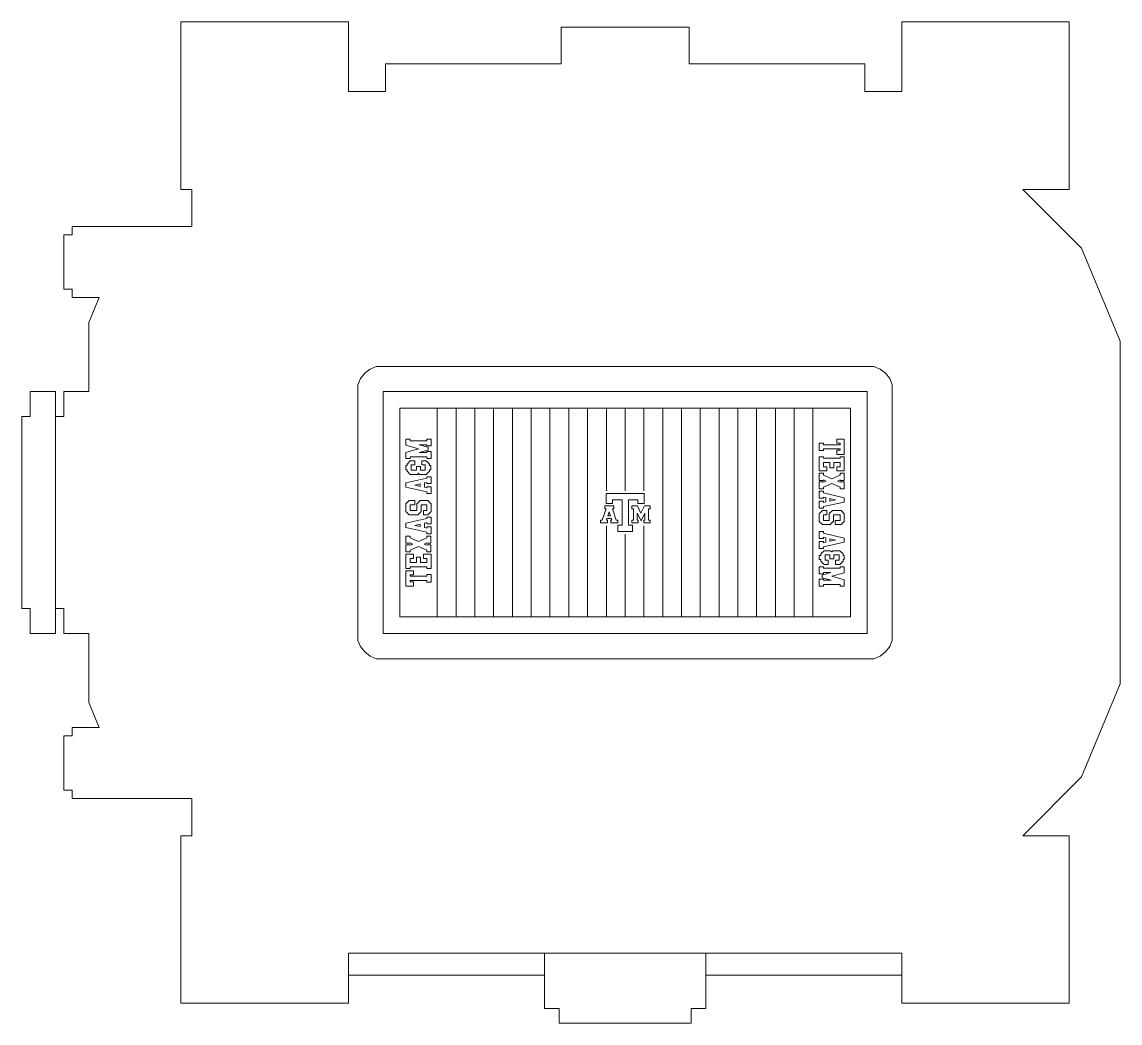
# Model space of a CAD drawing. Header units: inches. Extents: x -1530 to 385, y -443 to 699.
# Drawn here: x 163.77 to 172.59, y -34.99 to -26.95 of the extents above; entities that cross this region are included whole.
import ezdxf

# ---------------------------------------------------------------- set-up
doc = ezdxf.new("R2010")
doc.units = ezdxf.units.IN
doc.header["$LTSCALE"] = 0.5
doc.header["$MEASUREMENT"] = 0
doc.layers.add('03Cut', color=5, linetype='Continuous', lineweight=0)
doc.layers.add('04Score', color=2, linetype='Continuous', lineweight=0)

msp = doc.modelspace()

# ---------------------------------------------------------------- linework, layer by layer
at = {"layer": '03Cut'}
for p, q in [((166.3891, -26.9512), (165.044, -26.9512)), ((165.044, -26.9512), (165.044, -28.2963)), ((166.3891, -26.9512), (166.3891, -27.2867)), ((168.0998, -27.2867), (168.0998, -26.9934)), ((168.0998, -26.9934), (169.1266, -26.9934)), ((169.1266, -27.2867), (169.1266, -26.9934)), ((170.8373, -26.9512), (170.8373, -27.2867)), ((170.8373, -26.9512), (172.1824, -26.9512)), ((172.1824, -26.9512), (172.1824, -28.2963)), ((166.3891, -27.2867), (166.3891, -27.5094)), ((166.6877, -27.2867), (168.0998, -27.2867)), ((166.6877, -27.5094), (166.6877, -27.2867)), ((169.1266, -27.2867), (170.5388, -27.2867)), ((170.5388, -27.5094), (170.5388, -27.2867)), ((170.8373, -27.2867), (170.8373, -27.5094)), ((166.6877, -27.5094), (166.3891, -27.5094)), ((170.5388, -27.5094), (170.8373, -27.5094)), ((165.1307, -28.2963), (165.044, -28.2963)), ((165.1307, -28.5948), (165.1307, -28.2963)), ((171.8081, -28.2963), (172.1824, -28.2963)), ((172.2809, -28.769), (171.8081, -28.2963)), ((164.1017, -29.098), (164.1017, -28.6619)), ((164.1688, -28.6619), (164.1017, -28.6619)), ((165.1307, -28.5948), (164.1688, -28.5948)), ((164.1688, -28.5948), (164.1688, -28.6619)), ((172.5902, -29.5157), (172.2809, -28.769)), ((164.1688, -29.098), (164.1017, -29.098)), ((164.1688, -29.1651), (164.1688, -29.098)), ((164.3862, -29.1651), (164.1688, -29.1651)), ((164.3029, -29.366), (164.3862, -29.1651)), ((164.3029, -29.9198), (164.3029, -29.366)), ((172.5902, -29.5157), (172.5902, -32.2694)), ((163.8333, -29.9198), (164.0346, -29.9198)), ((163.8333, -30.121), (163.8333, -29.9198)), ((163.8333, -29.9198), (164.0346, -29.9198)), ((164.0346, -29.9198), (164.0346, -31.8653)), ((164.1017, -29.9198), (164.3029, -29.9198)), ((164.1017, -30.121), (164.1017, -29.9198)), ((163.7663, -30.121), (163.7663, -31.664)), ((163.8333, -30.121), (163.7663, -30.121)), ((164.1017, -30.121), (164.0346, -30.121)), ((163.8333, -31.664), (163.7663, -31.664)), ((163.8333, -31.664), (163.8333, -31.8653)), ((164.1017, -31.664), (164.0346, -31.664)), ((164.1017, -31.664), (164.1017, -31.8653)), ((163.8333, -31.8653), (164.0346, -31.8653)), ((164.1017, -31.8653), (164.3029, -31.8653)), ((164.3029, -31.8653), (164.3029, -32.419)), ((172.5902, -32.2694), (172.2809, -33.016)), ((164.3029, -32.419), (164.3862, -32.62)), ((164.3862, -32.62), (164.1688, -32.62)), ((164.1688, -32.62), (164.1688, -32.6871)), ((164.1017, -32.6871), (164.1017, -33.1231)), ((164.1688, -32.6871), (164.1017, -32.6871)), ((172.2809, -33.016), (171.8081, -33.4888)), ((164.1688, -33.1231), (164.1017, -33.1231)), ((164.1688, -33.1902), (164.1688, -33.1231)), ((165.1307, -33.1902), (164.1688, -33.1902)), ((165.1307, -33.1902), (165.1307, -33.4888)), ((165.1307, -33.4888), (165.044, -33.4888)), ((165.044, -34.8338), (165.044, -33.4888)), ((171.8081, -33.4888), (172.1824, -33.4888)), ((172.1824, -34.8338), (172.1824, -33.4888)), ((166.3891, -34.8338), (166.3891, -34.6077)), ((166.3891, -34.6077), (167.9656, -34.6077)), ((167.9656, -34.6077), (167.9656, -34.876)), ((169.2608, -34.6077), (170.8373, -34.6077)), ((169.2608, -34.6077), (169.2608, -34.876)), ((170.8373, -34.8338), (170.8373, -34.6077)), ((166.3891, -34.8338), (165.044, -34.8338)), ((170.8373, -34.8338), (172.1824, -34.8338)), ((167.9656, -34.876), (168.083, -34.876)), ((168.083, -34.876), (168.083, -34.9934)), ((169.2608, -34.876), (169.1434, -34.876)), ((169.1434, -34.876), (169.1434, -34.9934)), ((169.1434, -34.9934), (168.083, -34.9934))]:
    msp.add_line(p, q, dxfattribs=at)
at = {"layer": '04Score'}
for p, q in [((166.6138, -29.7185), (166.5635, -29.7393)), ((170.6126, -29.7185), (166.6138, -29.7185)), ((170.6126, -29.7185), (170.6629, -29.7393)), ((166.4665, -29.8659), (166.4873, -29.8156)), ((166.4873, -29.8156), (166.5204, -29.7725)), ((166.5204, -29.7725), (166.5635, -29.7393)), ((170.706, -29.7725), (170.6629, -29.7393)), ((170.7391, -29.8156), (170.706, -29.7725)), ((170.76, -29.8659), (170.7391, -29.8156)), ((166.4665, -29.8659), (166.4665, -31.9192)), ((170.76, -31.9192), (170.76, -29.8659)), ((170.5587, -29.9198), (166.6677, -29.9198)), ((166.6677, -29.9198), (166.6677, -31.8653)), ((170.5587, -31.8653), (170.5587, -29.9198)), ((170.4245, -30.054), (166.8019, -30.054)), ((166.8019, -30.054), (166.8019, -31.7311)), ((167.1038, -30.054), (167.1038, -31.7311)), ((167.2547, -30.054), (167.2547, -31.7311)), ((167.4057, -30.054), (167.4057, -31.7311)), ((167.5566, -30.054), (167.5566, -31.7311)), ((167.7075, -30.054), (167.7075, -31.7311)), ((167.8585, -30.054), (167.8585, -31.7311)), ((168.0094, -30.054), (168.0094, -31.7311)), ((168.1604, -30.054), (168.1604, -31.7311)), ((168.3113, -30.054), (168.3113, -31.7311)), ((168.4623, -30.054), (168.4623, -30.7178)), ((168.6132, -30.054), (168.6132, -30.7178)), ((168.7642, -30.054), (168.7642, -30.7178)), ((168.9151, -30.054), (168.9151, -31.7311)), ((169.066, -30.054), (169.066, -31.7311)), ((169.217, -30.054), (169.217, -31.7311)), ((169.3679, -30.054), (169.3679, -31.7311)), ((169.5189, -30.054), (169.5189, -31.7311)), ((169.6698, -30.054), (169.6698, -31.7311)), ((169.8208, -30.054), (169.8208, -31.7311)), ((169.9717, -30.054), (169.9717, -31.7311)), ((170.1226, -30.054), (170.1226, -31.7311)), ((170.4245, -31.7311), (170.4245, -30.054)), ((168.7091, -30.9126), (168.7091, -30.8962)), ((168.4623, -30.9984), (168.4623, -31.7311)), ((168.7642, -30.9984), (168.7642, -31.7311)), ((168.6132, -31.0673), (168.6132, -31.7311)), ((166.8019, -31.7311), (170.4245, -31.7311)), ((166.4665, -31.9192), (166.4873, -31.9695)), ((166.6677, -31.8653), (170.5587, -31.8653)), ((170.76, -31.9192), (170.7391, -31.9695)), ((166.4873, -31.9695), (166.5204, -32.0126)), ((166.5204, -32.0126), (166.5635, -32.0457)), ((170.706, -32.0126), (170.6629, -32.0457)), ((170.7391, -31.9695), (170.706, -32.0126)), ((166.6138, -32.0665), (166.5635, -32.0457)), ((166.6138, -32.0665), (170.6126, -32.0665)), ((170.6126, -32.0665), (170.6629, -32.0457)), ((167.9656, -34.4313), (166.3891, -34.4313)), ((166.3891, -34.4313), (166.3891, -34.6077)), ((169.2608, -34.4313), (167.9656, -34.4313)), ((167.9656, -34.6077), (167.9656, -34.4313)), ((169.2608, -34.4313), (170.8373, -34.4313)), ((169.2608, -34.6077), (169.2608, -34.4313)), ((170.8373, -34.6077), (170.8373, -34.4313))]:
    msp.add_line(p, q, dxfattribs=at)
at = {"layer": '04Score', "color": 2, "lineweight": 0}
for p, q in [((166.8523, -30.3024), (166.8523, -30.352)), ((166.886, -30.3024), (166.8523, -30.3024)), ((166.8523, -30.352), (166.9534, -30.3804)), ((166.886, -30.3155), (166.886, -30.3024)), ((167.0197, -30.3155), (166.886, -30.3155)), ((167.0304, -30.3683), (166.9569, -30.3492)), ((166.9569, -30.3492), (167.0197, -30.3492)), ((167.0534, -30.3024), (167.0197, -30.3024)), ((167.0197, -30.3024), (167.0197, -30.3155)), ((167.0197, -30.3492), (167.0197, -30.357)), ((167.0534, -30.357), (167.0534, -30.3024)), ((170.2067, -30.3339), (170.173, -30.3339)), ((170.173, -30.3339), (170.173, -30.3939)), ((170.2067, -30.3471), (170.2067, -30.3339)), ((170.3405, -30.3471), (170.2067, -30.3471)), ((170.3742, -30.3024), (170.3142, -30.3024)), ((170.3142, -30.3024), (170.3142, -30.3357)), ((170.3142, -30.3357), (170.3405, -30.3357)), ((170.3405, -30.3357), (170.3405, -30.3471)), ((170.3742, -30.4248), (170.3742, -30.3024)), ((166.9534, -30.3804), (166.8523, -30.4088)), ((166.8523, -30.4088), (166.8523, -30.4577)), ((166.9594, -30.4109), (167.0304, -30.39)), ((167.0197, -30.4109), (166.9594, -30.4109)), ((167.0197, -30.357), (167.0534, -30.357)), ((167.0534, -30.401), (167.0197, -30.401)), ((167.0197, -30.401), (167.0197, -30.4109)), ((167.0304, -30.39), (167.0304, -30.3683)), ((167.0534, -30.4577), (167.0534, -30.401)), ((170.173, -30.3939), (170.2067, -30.3939)), ((170.2067, -30.3939), (170.2067, -30.3808)), ((170.2067, -30.3808), (170.3405, -30.3808)), ((170.3405, -30.3914), (170.3142, -30.3914)), ((170.3142, -30.3914), (170.3142, -30.4248)), ((170.3142, -30.4248), (170.3742, -30.4248)), ((170.3405, -30.3808), (170.3405, -30.3914)), ((166.8519, -30.5142), (166.8519, -30.5482)), ((166.8608, -30.5142), (166.8519, -30.5142)), ((166.8523, -30.4577), (166.886, -30.4577)), ((166.8867, -30.4766), (166.8608, -30.5025)), ((166.8608, -30.5025), (166.8608, -30.5142)), ((166.886, -30.4577), (166.886, -30.4453)), ((166.886, -30.4453), (167.0197, -30.4453)), ((166.9236, -30.4766), (166.8867, -30.4766)), ((166.8945, -30.5103), (166.9236, -30.5103)), ((166.8945, -30.5521), (166.8945, -30.5103)), ((166.9236, -30.5103), (166.9236, -30.4766)), ((166.9693, -30.5216), (166.936, -30.5216)), ((166.936, -30.5216), (166.936, -30.5521)), ((166.9693, -30.5521), (166.9693, -30.5216)), ((166.9807, -30.4766), (166.9807, -30.5103)), ((167.0147, -30.4766), (166.9807, -30.4766)), ((166.9807, -30.5103), (167.0069, -30.5103)), ((167.0069, -30.5103), (167.0069, -30.5521)), ((167.0406, -30.5025), (167.0147, -30.4766)), ((167.0197, -30.4453), (167.0197, -30.4577)), ((167.0197, -30.4577), (167.0534, -30.4577)), ((167.0406, -30.5142), (167.0406, -30.5025)), ((167.0531, -30.5142), (167.0406, -30.5142)), ((167.0531, -30.5482), (167.0531, -30.5142)), ((170.2067, -30.4436), (170.173, -30.4436)), ((170.173, -30.4436), (170.173, -30.5582)), ((170.2067, -30.4563), (170.2067, -30.4436)), ((170.3405, -30.4563), (170.2067, -30.4563)), ((170.2067, -30.5244), (170.2067, -30.4904)), ((170.2067, -30.4904), (170.2571, -30.4904)), ((170.2333, -30.5244), (170.2067, -30.5244)), ((170.2333, -30.5582), (170.2333, -30.5244)), ((170.2571, -30.4904), (170.2571, -30.5344)), ((170.2904, -30.5344), (170.2904, -30.4904)), ((170.2904, -30.4904), (170.3405, -30.4904)), ((170.3405, -30.5244), (170.3142, -30.5244)), ((170.3142, -30.5244), (170.3142, -30.5582)), ((170.3742, -30.4436), (170.3405, -30.4436)), ((170.3405, -30.4436), (170.3405, -30.4563)), ((170.3405, -30.4904), (170.3405, -30.5244)), ((170.3405, -30.5244), (170.3405, -30.4904)), ((170.3405, -30.4904), (170.3405, -30.5244)), ((170.3742, -30.5582), (170.3742, -30.4436)), ((166.8519, -30.5482), (166.8608, -30.5482)), ((167.0197, -30.6167), (166.8523, -30.6539)), ((166.8608, -30.5482), (166.8608, -30.5599)), ((166.8608, -30.5599), (166.8867, -30.5858)), ((166.8867, -30.5858), (166.9438, -30.5858)), ((166.936, -30.5521), (166.8945, -30.5521)), ((166.9438, -30.5858), (166.953, -30.5766)), ((166.953, -30.5766), (166.9619, -30.5858)), ((166.9619, -30.5858), (167.0147, -30.5858)), ((167.0069, -30.5521), (166.9693, -30.5521)), ((167.0147, -30.5858), (167.0406, -30.5599)), ((167.0534, -30.6046), (167.0197, -30.6046)), ((167.0197, -30.6046), (167.0197, -30.6167)), ((167.0406, -30.5599), (167.0406, -30.5482)), ((167.0406, -30.5482), (167.0531, -30.5482)), ((167.0534, -30.66), (167.0534, -30.6046)), ((170.173, -30.5582), (170.2333, -30.5582)), ((170.2071, -30.577), (170.1734, -30.577)), ((170.1734, -30.577), (170.1734, -30.6344)), ((170.2071, -30.5911), (170.2071, -30.577)), ((170.2738, -30.6202), (170.2071, -30.5911)), ((170.2571, -30.5344), (170.2904, -30.5344)), ((170.3405, -30.5911), (170.2738, -30.6202)), ((170.3142, -30.5582), (170.3742, -30.5582)), ((170.3742, -30.577), (170.3405, -30.577)), ((170.3405, -30.577), (170.3405, -30.5911)), ((170.3742, -30.6344), (170.3742, -30.577)), ((166.8523, -30.6539), (166.8523, -30.688)), ((166.8523, -30.688), (167.0197, -30.727)), ((166.9229, -30.672), (166.9672, -30.6621)), ((166.9672, -30.682), (166.9229, -30.672)), ((166.9672, -30.6621), (166.9672, -30.682)), ((167.0006, -30.6547), (167.0197, -30.6504)), ((167.0006, -30.6894), (167.0006, -30.6547)), ((167.0197, -30.6937), (167.0006, -30.6894)), ((167.0197, -30.6504), (167.0197, -30.66)), ((167.0197, -30.66), (167.0534, -30.66)), ((167.0534, -30.6845), (167.0197, -30.6845)), ((167.0197, -30.6845), (167.0197, -30.6937)), ((167.0534, -30.7398), (167.0534, -30.6845)), ((170.1734, -30.6344), (170.2071, -30.6344)), ((170.2071, -30.6454), (170.1734, -30.6454)), ((170.1734, -30.6454), (170.1734, -30.7029)), ((170.1734, -30.7029), (170.2071, -30.7029)), ((170.2071, -30.6344), (170.2071, -30.6302)), ((170.2071, -30.6302), (170.2291, -30.6397)), ((170.2291, -30.6397), (170.2071, -30.6493)), ((170.2071, -30.6493), (170.2071, -30.6454)), ((170.2071, -30.6884), (170.2738, -30.6593)), ((170.2071, -30.7029), (170.2071, -30.6884)), ((170.2738, -30.6593), (170.3405, -30.6884)), ((170.3185, -30.6397), (170.3405, -30.6302)), ((170.3405, -30.6493), (170.3185, -30.6397)), ((170.3405, -30.6302), (170.3405, -30.6344)), ((170.3405, -30.6344), (170.3742, -30.6344)), ((170.3742, -30.6454), (170.3405, -30.6454)), ((170.3405, -30.6454), (170.3405, -30.6493)), ((170.3405, -30.6884), (170.3405, -30.7029)), ((170.3405, -30.7029), (170.3742, -30.7029)), ((170.3742, -30.7029), (170.3742, -30.6454)), ((167.0197, -30.727), (167.0197, -30.7398)), ((167.0197, -30.7398), (167.0534, -30.7398)), ((168.7656, -30.7399), (168.4608, -30.7399)), ((168.4608, -30.7399), (168.4608, -30.8193)), ((168.5115, -30.8193), (168.5115, -30.7911)), ((168.5115, -30.7911), (168.5883, -30.7911)), ((168.5883, -30.7911), (168.5883, -30.9944)), ((168.6394, -30.9944), (168.6394, -30.7911)), ((168.6394, -30.7911), (168.7149, -30.7911)), ((168.7149, -30.8193), (168.7149, -30.7911)), ((168.7656, -30.7399), (168.7656, -30.8193)), ((170.2067, -30.7217), (170.173, -30.7217)), ((170.173, -30.7217), (170.173, -30.777)), ((170.173, -30.777), (170.2067, -30.777)), ((170.2067, -30.7345), (170.2067, -30.7217)), ((170.3742, -30.7735), (170.2067, -30.7345)), ((170.2067, -30.777), (170.2067, -30.7678)), ((170.2067, -30.7678), (170.2259, -30.7721)), ((170.2259, -30.7721), (170.2259, -30.8072)), ((170.2592, -30.7799), (170.3036, -30.7898)), ((170.2592, -30.7998), (170.2592, -30.7799)), ((170.3036, -30.7898), (170.2592, -30.7998)), ((170.3742, -30.8079), (170.3742, -30.7735)), ((166.8782, -30.7962), (166.8523, -30.8221)), ((166.8523, -30.8221), (166.8523, -30.8835)), ((166.8523, -30.8835), (166.8782, -30.9094)), ((166.9246, -30.7962), (166.8782, -30.7962)), ((166.886, -30.8757), (166.886, -30.8299)), ((166.886, -30.8299), (166.9246, -30.8299)), ((166.9395, -30.8757), (166.886, -30.8757)), ((166.9246, -30.8299), (166.9246, -30.7962)), ((166.9658, -30.7962), (166.9395, -30.8228)), ((166.9395, -30.8228), (166.9395, -30.8757)), ((167.0275, -30.7962), (166.9658, -30.7962)), ((166.9732, -30.8842), (166.9732, -30.8299)), ((166.9732, -30.8299), (167.0197, -30.8299)), ((166.9931, -30.8757), (166.9931, -30.9094)), ((167.0197, -30.8757), (166.9931, -30.8757)), ((167.0197, -30.8299), (167.0197, -30.8757)), ((167.0534, -30.8221), (167.0275, -30.7962)), ((167.0275, -30.9094), (167.0534, -30.8835)), ((167.0534, -30.8835), (167.0534, -30.8221)), ((168.461, -30.8624), (168.4291, -30.9536)), ((168.4512, -30.8624), (168.4512, -30.8397)), ((168.4512, -30.8397), (168.5212, -30.8397)), ((168.461, -30.8624), (168.4512, -30.8624)), ((168.4608, -30.8193), (168.5115, -30.8193)), ((168.5416, -30.9536), (168.5114, -30.8624)), ((168.5416, -30.9536), (168.5114, -30.8624)), ((168.5114, -30.8624), (168.5212, -30.8624)), ((168.5212, -30.8397), (168.5212, -30.8624)), ((168.7114, -30.8397), (168.6676, -30.8397)), ((168.6676, -30.8397), (168.6676, -30.8626)), ((168.6676, -30.8626), (168.6806, -30.8626)), ((168.6806, -30.8626), (168.6806, -30.9536)), ((168.7403, -30.8975), (168.7114, -30.8397)), ((168.7656, -30.8193), (168.7149, -30.8193)), ((168.7691, -30.8397), (168.7403, -30.8975)), ((168.8135, -30.8397), (168.7691, -30.8397)), ((168.8002, -30.9536), (168.8002, -30.8626)), ((168.8002, -30.8626), (168.8135, -30.8626)), ((168.8135, -30.8626), (168.8135, -30.8397)), ((170.2067, -30.8019), (170.173, -30.8019)), ((170.173, -30.8019), (170.173, -30.8569)), ((170.173, -30.8569), (170.2067, -30.8569)), ((170.1989, -30.8757), (170.173, -30.9016)), ((170.2333, -30.8757), (170.1989, -30.8757)), ((170.2067, -30.8115), (170.2067, -30.8019)), ((170.2259, -30.8072), (170.2067, -30.8115)), ((170.2067, -30.8448), (170.3742, -30.8079)), ((170.2067, -30.8569), (170.2067, -30.8448)), ((170.2333, -30.9094), (170.2333, -30.8757)), ((170.2787, -30.8757), (170.2532, -30.9009)), ((170.3483, -30.8757), (170.2787, -30.8757)), ((170.3742, -30.9016), (170.3483, -30.8757)), ((167.0197, -30.9402), (166.8523, -30.9771)), ((166.8782, -30.9094), (166.9477, -30.9094)), ((166.9477, -30.9094), (166.9732, -30.8842)), ((166.9931, -30.9094), (167.0275, -30.9094)), ((167.0534, -30.9282), (167.0197, -30.9282)), ((167.0197, -30.9282), (167.0197, -30.9402)), ((167.0534, -30.9832), (167.0534, -30.9282)), ((168.4291, -30.9536), (168.4161, -30.9536)), ((168.4161, -30.9536), (168.4161, -30.9763)), ((168.4631, -30.9536), (168.4675, -30.9405)), ((168.4724, -30.9536), (168.4631, -30.9536)), ((168.4675, -30.9405), (168.503, -30.9405)), ((168.4724, -30.9763), (168.4724, -30.9536)), ((168.475, -30.9178), (168.4854, -30.8878)), ((168.4955, -30.9178), (168.475, -30.9178)), ((168.4955, -30.9178), (168.475, -30.9178)), ((168.4854, -30.8878), (168.4955, -30.9178)), ((168.4854, -30.8878), (168.4955, -30.9178)), ((168.5073, -30.9536), (168.4975, -30.9536)), ((168.4975, -30.9536), (168.4975, -30.9763)), ((168.5073, -30.9536), (168.4975, -30.9536)), ((168.4975, -30.9536), (168.4975, -30.9763)), ((168.503, -30.9405), (168.5073, -30.9536)), ((168.503, -30.9405), (168.5073, -30.9536)), ((168.5537, -30.9536), (168.5416, -30.9536)), ((168.5537, -30.9536), (168.5416, -30.9536)), ((168.5537, -30.9763), (168.5537, -30.9536)), ((168.5537, -30.9763), (168.5537, -30.9536)), ((168.6806, -30.9536), (168.6676, -30.9536)), ((168.6676, -30.9536), (168.6676, -30.9763)), ((168.7091, -30.8962), (168.7423, -30.9591)), ((168.7091, -30.9536), (168.7091, -30.9126)), ((168.7192, -30.9536), (168.7091, -30.9536)), ((168.7192, -30.9763), (168.7192, -30.9536)), ((168.7423, -30.9591), (168.772, -30.8962)), ((168.772, -30.9536), (168.7642, -30.9536)), ((168.7642, -30.9536), (168.7642, -30.9763)), ((168.772, -30.8962), (168.772, -30.9536)), ((168.8135, -30.9536), (168.8002, -30.9536)), ((168.8135, -30.9763), (168.8135, -30.9536)), ((170.173, -30.9016), (170.173, -30.963)), ((170.173, -30.963), (170.1989, -30.9889)), ((170.2067, -30.9094), (170.2333, -30.9094)), ((170.2067, -30.9551), (170.2067, -30.9094)), ((170.2532, -30.9551), (170.2067, -30.9551)), ((170.2532, -30.9009), (170.2532, -30.9551)), ((170.2606, -30.9889), (170.2869, -30.9622)), ((170.2869, -30.9622), (170.2869, -30.9094)), ((170.2869, -30.9094), (170.3405, -30.9094)), ((170.3405, -30.9551), (170.3018, -30.9551)), ((170.3018, -30.9551), (170.3018, -30.9889)), ((170.3405, -30.9094), (170.3405, -30.9551)), ((170.3483, -30.9889), (170.3742, -30.963)), ((170.3742, -30.963), (170.3742, -30.9016)), ((166.8523, -30.9771), (166.8523, -31.0116)), ((166.8523, -31.0116), (167.0197, -31.0506)), ((166.9229, -30.9952), (166.9672, -30.9853)), ((166.9672, -31.0052), (166.9229, -30.9952)), ((166.9672, -30.9853), (166.9672, -31.0052)), ((167.0006, -30.9779), (167.0197, -30.9736)), ((167.0006, -31.013), (167.0006, -30.9779)), ((167.0197, -31.0172), (167.0006, -31.013)), ((167.0197, -30.9736), (167.0197, -30.9832)), ((167.0197, -30.9832), (167.0534, -30.9832)), ((167.0534, -31.008), (167.0197, -31.008)), ((167.0197, -31.008), (167.0197, -31.0172)), ((167.0197, -31.0506), (167.0197, -31.0634)), ((167.0534, -31.0634), (167.0534, -31.008)), ((168.4161, -30.9763), (168.4724, -30.9763)), ((168.4975, -30.9763), (168.5537, -30.9763)), ((168.4975, -30.9763), (168.5537, -30.9763)), ((168.5883, -30.9944), (168.5551, -30.9944)), ((168.5551, -31.0452), (168.5551, -30.9944)), ((168.5551, -31.0452), (168.6714, -31.0452)), ((168.6714, -30.9944), (168.6394, -30.9944)), ((168.6676, -30.9763), (168.7192, -30.9763)), ((168.6714, -31.0452), (168.6714, -30.9944)), ((168.7642, -30.9763), (168.8135, -30.9763)), ((170.2067, -31.0453), (170.173, -31.0453)), ((170.173, -31.0453), (170.173, -31.1006)), ((170.1989, -30.9889), (170.2606, -30.9889)), ((170.2067, -31.058), (170.2067, -31.0453)), ((170.3742, -31.0971), (170.2067, -31.058)), ((170.3018, -30.9889), (170.3483, -30.9889)), ((166.8523, -31.0822), (166.8523, -31.1396)), ((166.886, -31.0822), (166.8523, -31.0822)), ((166.8523, -31.1396), (166.886, -31.1396)), ((166.886, -31.0967), (166.886, -31.0822)), ((166.9527, -31.1258), (166.886, -31.0967)), ((166.886, -31.1396), (166.886, -31.1357)), ((166.886, -31.1357), (166.908, -31.1453)), ((166.908, -31.1453), (166.886, -31.1549)), ((167.0194, -31.0967), (166.9527, -31.1258)), ((166.9974, -31.1453), (167.0194, -31.1357)), ((167.0194, -31.1549), (166.9974, -31.1453)), ((167.0531, -31.0822), (167.0194, -31.0822)), ((167.0194, -31.0822), (167.0194, -31.0967)), ((167.0194, -31.1357), (167.0194, -31.1396)), ((167.0194, -31.1396), (167.0531, -31.1396)), ((167.0197, -31.0634), (167.0534, -31.0634)), ((167.0531, -31.1396), (167.0531, -31.0822)), ((170.173, -31.1006), (170.2067, -31.1006)), ((170.2067, -31.1251), (170.173, -31.1251)), ((170.173, -31.1251), (170.173, -31.1804)), ((170.2067, -31.1006), (170.2067, -31.0914)), ((170.2067, -31.0914), (170.2259, -31.0956)), ((170.2067, -31.1347), (170.2067, -31.1251)), ((170.2259, -31.1304), (170.2067, -31.1347)), ((170.2067, -31.1684), (170.3742, -31.1311)), ((170.2259, -31.0956), (170.2259, -31.1304)), ((170.2592, -31.1031), (170.3036, -31.113)), ((170.2592, -31.123), (170.2592, -31.1031)), ((170.3036, -31.113), (170.2592, -31.123)), ((170.3742, -31.1311), (170.3742, -31.0971)), ((166.886, -31.1506), (166.8523, -31.1506)), ((166.8523, -31.1506), (166.8523, -31.2081)), ((166.8523, -31.2081), (166.886, -31.2081)), ((166.8523, -31.2269), (166.8523, -31.3415)), ((166.9122, -31.2269), (166.8523, -31.2269)), ((166.886, -31.1549), (166.886, -31.1506)), ((166.886, -31.1939), (166.9527, -31.1648)), ((166.886, -31.2081), (166.886, -31.1939)), ((166.9122, -31.2606), (166.9122, -31.2269)), ((166.9527, -31.1648), (167.0194, -31.1939)), ((166.9931, -31.2269), (166.9931, -31.2606)), ((167.0534, -31.2269), (166.9931, -31.2269)), ((167.0531, -31.1506), (167.0194, -31.1506)), ((167.0194, -31.1506), (167.0194, -31.1549)), ((167.0194, -31.1939), (167.0194, -31.2081)), ((167.0194, -31.2081), (167.0531, -31.2081)), ((167.0531, -31.2081), (167.0531, -31.1506)), ((167.0534, -31.3415), (167.0534, -31.2269)), ((170.173, -31.1804), (170.2067, -31.1804)), ((170.2117, -31.1992), (170.1858, -31.2251)), ((170.1858, -31.2251), (170.1858, -31.2368)), ((170.2067, -31.1804), (170.2067, -31.1684)), ((170.2645, -31.1992), (170.2117, -31.1992)), ((170.2195, -31.2748), (170.2195, -31.2329)), ((170.2195, -31.2329), (170.2571, -31.2329)), ((170.2571, -31.2329), (170.2571, -31.2634)), ((170.2734, -31.2085), (170.2645, -31.1992)), ((170.2826, -31.1992), (170.2734, -31.2085)), ((170.3398, -31.1992), (170.2826, -31.1992)), ((170.2904, -31.2634), (170.2904, -31.2329)), ((170.2904, -31.2329), (170.3319, -31.2329)), ((170.3319, -31.2329), (170.3319, -31.2748)), ((170.3657, -31.2251), (170.3398, -31.1992)), ((170.3657, -31.2368), (170.3657, -31.2251)), ((166.886, -31.2947), (166.886, -31.2606)), ((166.886, -31.2606), (166.886, -31.2947)), ((166.886, -31.2947), (166.886, -31.2606)), ((166.886, -31.2606), (166.9122, -31.2606)), ((166.936, -31.2947), (166.886, -31.2947)), ((166.9693, -31.2507), (166.936, -31.2507)), ((166.936, -31.2507), (166.936, -31.2947)), ((166.9693, -31.2947), (166.9693, -31.2507)), ((167.0197, -31.2947), (166.9693, -31.2947)), ((166.9931, -31.2606), (167.0197, -31.2606)), ((167.0197, -31.2606), (167.0197, -31.2947)), ((170.1858, -31.2368), (170.1734, -31.2368)), ((170.1734, -31.2368), (170.1734, -31.2709)), ((170.1734, -31.2709), (170.1858, -31.2709)), ((170.1858, -31.2709), (170.1858, -31.2826)), ((170.1858, -31.2826), (170.2117, -31.3085)), ((170.2117, -31.3085), (170.2457, -31.3085)), ((170.2457, -31.2748), (170.2195, -31.2748)), ((170.2457, -31.3085), (170.2457, -31.2748)), ((170.2571, -31.2634), (170.2904, -31.2634)), ((170.3319, -31.2748), (170.3029, -31.2748)), ((170.3029, -31.2748), (170.3029, -31.3085)), ((170.3029, -31.3085), (170.3398, -31.3085)), ((170.3398, -31.3085), (170.3657, -31.2826)), ((170.3745, -31.2368), (170.3657, -31.2368)), ((170.3657, -31.2826), (170.3657, -31.2709)), ((170.3657, -31.2709), (170.3745, -31.2709)), ((170.3745, -31.2709), (170.3745, -31.2368)), ((166.8523, -31.3415), (166.886, -31.3415)), ((166.8523, -31.3603), (166.8523, -31.4827)), ((166.9122, -31.3603), (166.8523, -31.3603)), ((166.886, -31.3287), (167.0197, -31.3287)), ((166.886, -31.3415), (166.886, -31.3287)), ((166.886, -31.4043), (166.886, -31.3937)), ((166.886, -31.3937), (166.9122, -31.3937)), ((167.0197, -31.4043), (166.886, -31.4043)), ((166.9122, -31.3937), (166.9122, -31.3603)), ((167.0197, -31.3287), (167.0197, -31.3415)), ((167.0197, -31.3415), (167.0534, -31.3415)), ((167.0534, -31.3912), (167.0197, -31.3912)), ((167.0197, -31.3912), (167.0197, -31.4043)), ((167.0534, -31.4511), (167.0534, -31.3912)), ((170.2067, -31.3273), (170.173, -31.3273)), ((170.173, -31.3273), (170.173, -31.3841)), ((170.173, -31.3841), (170.2067, -31.3841)), ((170.267, -31.3741), (170.1961, -31.3951)), ((170.1961, -31.3951), (170.1961, -31.4167)), ((170.2067, -31.3397), (170.2067, -31.3273)), ((170.3405, -31.3397), (170.2067, -31.3397)), ((170.2067, -31.3841), (170.2067, -31.3741)), ((170.2067, -31.3741), (170.267, -31.3741)), ((170.2731, -31.4047), (170.3742, -31.3763)), ((170.3742, -31.433), (170.2731, -31.4047)), ((170.3742, -31.3273), (170.3405, -31.3273)), ((170.3405, -31.3273), (170.3405, -31.3397)), ((170.3742, -31.3763), (170.3742, -31.3273)), ((166.8523, -31.4827), (166.9122, -31.4827)), ((166.886, -31.438), (167.0197, -31.438)), ((166.886, -31.4494), (166.886, -31.438)), ((166.9122, -31.4494), (166.886, -31.4494)), ((166.9122, -31.4827), (166.9122, -31.4494)), ((167.0197, -31.438), (167.0197, -31.4511)), ((167.0197, -31.4511), (167.0534, -31.4511)), ((170.2067, -31.4281), (170.173, -31.4281)), ((170.173, -31.4281), (170.173, -31.4827)), ((170.173, -31.4827), (170.2067, -31.4827)), ((170.1961, -31.4167), (170.2695, -31.4359)), ((170.2067, -31.4359), (170.2067, -31.4281)), ((170.2695, -31.4359), (170.2067, -31.4359)), ((170.2067, -31.4827), (170.2067, -31.4696)), ((170.2067, -31.4696), (170.3405, -31.4696)), ((170.3405, -31.4696), (170.3405, -31.4827)), ((170.3405, -31.4827), (170.3742, -31.4827)), ((170.3742, -31.4827), (170.3742, -31.433))]:
    msp.add_line(p, q, dxfattribs=at)

doc.saveas('drawing.dxf')
